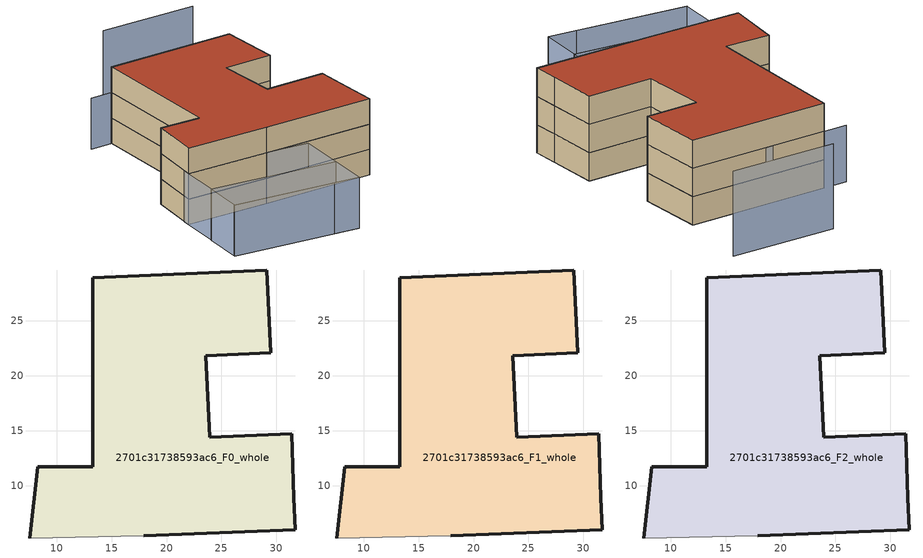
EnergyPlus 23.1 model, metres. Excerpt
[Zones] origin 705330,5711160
2701c31738593ac6_F0_whole
 floor ground (EU_floor_Construction): 31.71,5.98 31.6,8.89 31.39,14.74 23.94,14.4 23.56,21.83 29.48,22.1 29.13,29.64 13.28,28.95 13.28,11.7 8.26,11.71 7.55,5.24 17.93,5.46 z0
 wall outside (EU_wall_Construction): 7.55,5.24 8.26,11.71 13.28,11.7 13.28,28.95 29.13,29.64 29.48,22.1 23.56,21.83 23.94,14.4 31.39,14.74 31.6,8.89 31.71,5.98 17.93,5.46 z0:3
 wall adiabatic (EU_wall_Construction): 17.93,5.46 7.55,5.24 z0:3
2701c31738593ac6_F1_whole
 floor to 2701c31738593ac6_F0_whole (EU_floor_Construction): 31.71,5.98 31.6,8.89 31.39,14.74 23.94,14.4 23.56,21.83 29.48,22.1 29.13,29.64 13.28,28.95 13.28,11.7 8.26,11.71 7.55,5.24 17.93,5.46 z3
 wall outside (EU_wall_Construction): 7.55,5.24 8.26,11.71 13.28,11.7 13.28,28.95 29.13,29.64 29.48,22.1 23.56,21.83 23.94,14.4 31.39,14.74 31.6,8.89 31.71,5.98 17.93,5.46 z3:6
 wall adiabatic (EU_wall_Construction): 17.93,5.46 7.55,5.24 z3:6
2701c31738593ac6_F2_whole
 floor to 2701c31738593ac6_F1_whole (EU_floor_Construction): 31.71,5.98 31.6,8.89 31.39,14.74 23.94,14.4 23.56,21.83 29.48,22.1 29.13,29.64 13.28,28.95 13.28,11.7 8.26,11.71 7.55,5.24 17.93,5.46 z6
 wall outside (EU_wall_Construction): 7.55,5.24 8.26,11.71 13.28,11.7 13.28,28.95 29.13,29.64 29.48,22.1 23.56,21.83 23.94,14.4 31.39,14.74 31.6,8.89 31.71,5.98 17.93,5.46 z6:9
 wall adiabatic (EU_wall_Construction): 17.93,5.46 7.55,5.24 z6:9
 roof outside (EU_roof_Construction): 29.13,29.64 29.48,22.1 23.56,21.83 23.94,14.4 31.39,14.74 31.6,8.89 31.71,5.98 17.93,5.46 7.55,5.24 8.26,11.71 13.28,11.7 13.28,28.95 z9
shading: 6.81,-4.87 22.44,-5.91 / 20.26,29.26 10.57,28.81 / 7.18,0.19 22.75,-0.81 / 22.75,-0.81 22.42,-5.9 / 22.42,-5.9 6.86,-4.91 / 6.86,-4.91 7.18,0.19 / 22.75,-0.81 7.21,0.19 / 7.21,0.19 7.59,6.12 / 7.59,6.12 23.13,5.12 / 23.13,5.12 22.75,-0.81 z0:6; 30.17,38.33 18.24,37.98 z0:9
[Building]
EU S2 Campaign: North Axis=0; Terrain=City; Solar Distribution=FullExterior
[Site:Location]
London: Latitude=51.5; Longitude=-0.5; Time Zone=0; Elevation=25
[SizingPeriod:WeatherFileDays]
AnnualSizingPeriod: Begin Month=1; Begin Day of Month=1; End Month=12; End Day of Month=31; Day of Week for Start Day=Monday; Use Weather File Daylight Saving Period=No; Use Weather File Rain and Snow Indicators=No
[MATERIAL]
EU_InternalMass_Material: Roughness=MediumRough; Thickness=0.1; Conductivity=1; Density=1800; Specific Heat=900; Thermal Absorptance=0.9; Solar Absorptance=0.7; Visible Absorptance=0.7
[MATERIAL:NOMASS] Roughness=MediumRough; Thermal Absorptance=0.9; Solar Absorptance=0.7; Visible Absorptance=0.7
Name | Thermal Resistance
EU_wall_NoMass | 0.635353
EU_roof_NoMass | 0.675062
EU_floor_NoMass | 1.96382
[CONSTRUCTION]
EU_wall_Construction: EU_wall_NoMass
EU_roof_Construction: EU_roof_NoMass
EU_floor_Construction: EU_floor_NoMass
EU_InternalMass_Construction: EU_InternalMass_Material
[ZONE] Type=1; Multiplier=1; Ceiling Height=autocalculate; Volume=1177.9; Floor Area=autocalculate; Part of Total Floor Area=Yes
2701c31738593ac6_F0_whole; 2701c31738593ac6_F1_whole; 2701c31738593ac6_F2_whole
[INTERNALMASS] Construction=EU_InternalMass_Construction; Surface Area=392.652
Name | Zone or ZoneList
2701c31738593ac6_F0_whole_EU_InternalMass | 2701c31738593ac6_F0_whole
2701c31738593ac6_F1_whole_EU_InternalMass | 2701c31738593ac6_F1_whole
2701c31738593ac6_F2_whole_EU_InternalMass | 2701c31738593ac6_F2_whole
[OTHEREQUIPMENT] Fuel Type=Electricity; Design Level Calculation Method=Watts/Area; Power per Zone Floor Area=1; Fraction Latent=0; Fraction Radiant=0; Fraction Lost=0; Carbon Dioxide Generation Rate=0; EndUse Subcategory=EU_Step8_InternalGains
Name | Zone or ZoneList or Space or SpaceList | Schedule
EU_Step8_InternalGain_2701c31738593ac6_F0_whole_f000 | 2701c31738593ac6_F0_whole | EU_Step8_GainSchedule_2701c31738593ac6_F0_whole_f000
EU_Step8_InternalGain_2701c31738593ac6_F1_whole_f000 | 2701c31738593ac6_F1_whole | EU_Step8_GainSchedule_2701c31738593ac6_F1_whole_f000
EU_Step8_InternalGain_2701c31738593ac6_F2_whole_f000 | 2701c31738593ac6_F2_whole | EU_Step8_GainSchedule_2701c31738593ac6_F2_whole_f000
[ZONEVENTILATION:DESIGNFLOWRATE] Schedule=EU_AlwaysOn; Design Flow Rate Calculation Method=AirChanges/Hour; Air Changes per Hour=0.555504; Ventilation Type=Natural; Fan Pressure Rise=0; Fan Total Efficiency=1; Constant Term Coefficient=1; Temperature Term Coefficient=0; Velocity Term Coefficient=0; Velocity Squared Term Coefficient=0; Minimum Indoor Temperature=-100; Maximum Indoor Temperature=100; Delta Temperature=-100; Minimum Outdoor Temperature=-100; Maximum Outdoor Temperature=100; Maximum Wind Speed=40
Name | Zone or ZoneList or Space or SpaceList
EU_ConstantAir_2701c31738593ac6_F0_whole | 2701c31738593ac6_F0_whole
EU_ConstantAir_2701c31738593ac6_F1_whole | 2701c31738593ac6_F1_whole
EU_ConstantAir_2701c31738593ac6_F2_whole | 2701c31738593ac6_F2_whole
[HVACTEMPLATE:THERMOSTAT] Constant Heating Setpoint=20; Constant Cooling Setpoint=50
EU_HeatOnly_2701c31738593ac6_F0_whole; EU_HeatOnly_2701c31738593ac6_F1_whole; EU_HeatOnly_2701c31738593ac6_F2_whole
[HVACTEMPLATE:ZONE:IDEALLOADSAIRSYSTEM] System Availability Schedule=EU_AlwaysOn; Maximum Heating Supply Air Temperature=50; Minimum Cooling Supply Air Temperature=13; Maximum Heating Supply Air Humidity Ratio=0.0156; Minimum Cooling Supply Air Humidity Ratio=0.0077; Heating Limit=NoLimit; Cooling Limit=NoLimit; Heating Availability Schedule=EU_AlwaysOn; Cooling Availability Schedule=EU_CoolingOff; Dehumidification Control Type=ConstantSensibleHeatRatio; Cooling Sensible Heat Ratio=0.7; Dehumidification Setpoint=60; Humidification Control Type=None; Humidification Setpoint=30; Outdoor Air Method=None; Outdoor Air Flow Rate per Person=0.00944; Outdoor Air Flow Rate per Zone Floor Area=0; Outdoor Air Flow Rate per Zone=0; Demand Controlled Ventilation Type=None; Outdoor Air Economizer Type=NoEconomizer; Heat Recovery Type=None; Sensible Heat Recovery Effectiveness=0.7; Latent Heat Recovery Effectiveness=0.65
Name | Template Thermostat
2701c31738593ac6_F0_whole | EU_HeatOnly_2701c31738593ac6_F0_whole
2701c31738593ac6_F1_whole | EU_HeatOnly_2701c31738593ac6_F1_whole
2701c31738593ac6_F2_whole | EU_HeatOnly_2701c31738593ac6_F2_whole
[SIZING:ZONE] Zone Cooling Design Supply Air Temperature Input Method=SupplyAirTemperature; Zone Cooling Design Supply Air Temperature=13; Zone Heating Design Supply Air Temperature Input Method=SupplyAirTemperature; Zone Heating Design Supply Air Temperature=50; Zone Cooling Design Supply Air Humidity Ratio=0.008; Zone Heating Design Supply Air Humidity Ratio=0.008; Cooling Design Air Flow Method=DesignDay; Cooling Design Air Flow Rate=0; Cooling Minimum Air Flow per Zone Floor Area=0.000762; Cooling Minimum Air Flow=0; Cooling Minimum Air Flow Fraction=0.2; Heating Design Air Flow Method=DesignDay; Heating Design Air Flow Rate=0; Heating Maximum Air Flow per Zone Floor Area=0.002032; Heating Maximum Air Flow=0.141576; Heating Maximum Air Flow Fraction=0.3; Account for Dedicated Outdoor Air System=No; Dedicated Outdoor Air System Control Strategy=NeutralSupplyAir; Dedicated Outdoor Air Low Setpoint Temperature for Design=autosize; Dedicated Outdoor Air High Setpoint Temperature for Design=autosize; Zone Load Sizing Method=Sensible Load Only No Latent Load; Zone Latent Cooling Design Supply Air Humidity Ratio Input Method=HumidityRatioDifference; Zone Cooling Design Supply Air Humidity Ratio Difference=0.005; Zone Latent Heating Design Supply Air Humidity Ratio Input Method=HumidityRatioDifference; Zone Humidification Design Supply Air Humidity Ratio Difference=0.005
2701c31738593ac6_F0_whole; 2701c31738593ac6_F1_whole; 2701c31738593ac6_F2_whole
[SCHEDULE:CONSTANT]
Name | Hourly Value
EU_AlwaysOn | 1
EU_CoolingOff | 0
[SCHEDULE:FILE] Column Number=1; Rows to Skip at Top=0; Number of Hours of Data=8760; Column Separator=Comma; Interpolate to Timestep=No; Minutes per Item=60; Adjust Schedule for Daylight Savings=Yes
Name | File
EU_Step8_GainSchedule_2701c31738593ac6_F0_whole_f000 | ../../schedules/2701c31738593ac6/2701c31738593ac6_F0_whole_f000_gain.csv
EU_Step8_GainSchedule_2701c31738593ac6_F1_whole_f000 | ../../schedules/2701c31738593ac6/2701c31738593ac6_F1_whole_f000_gain.csv
EU_Step8_GainSchedule_2701c31738593ac6_F2_whole_f000 | ../../schedules/2701c31738593ac6/2701c31738593ac6_F2_whole_f000_gain.csv
